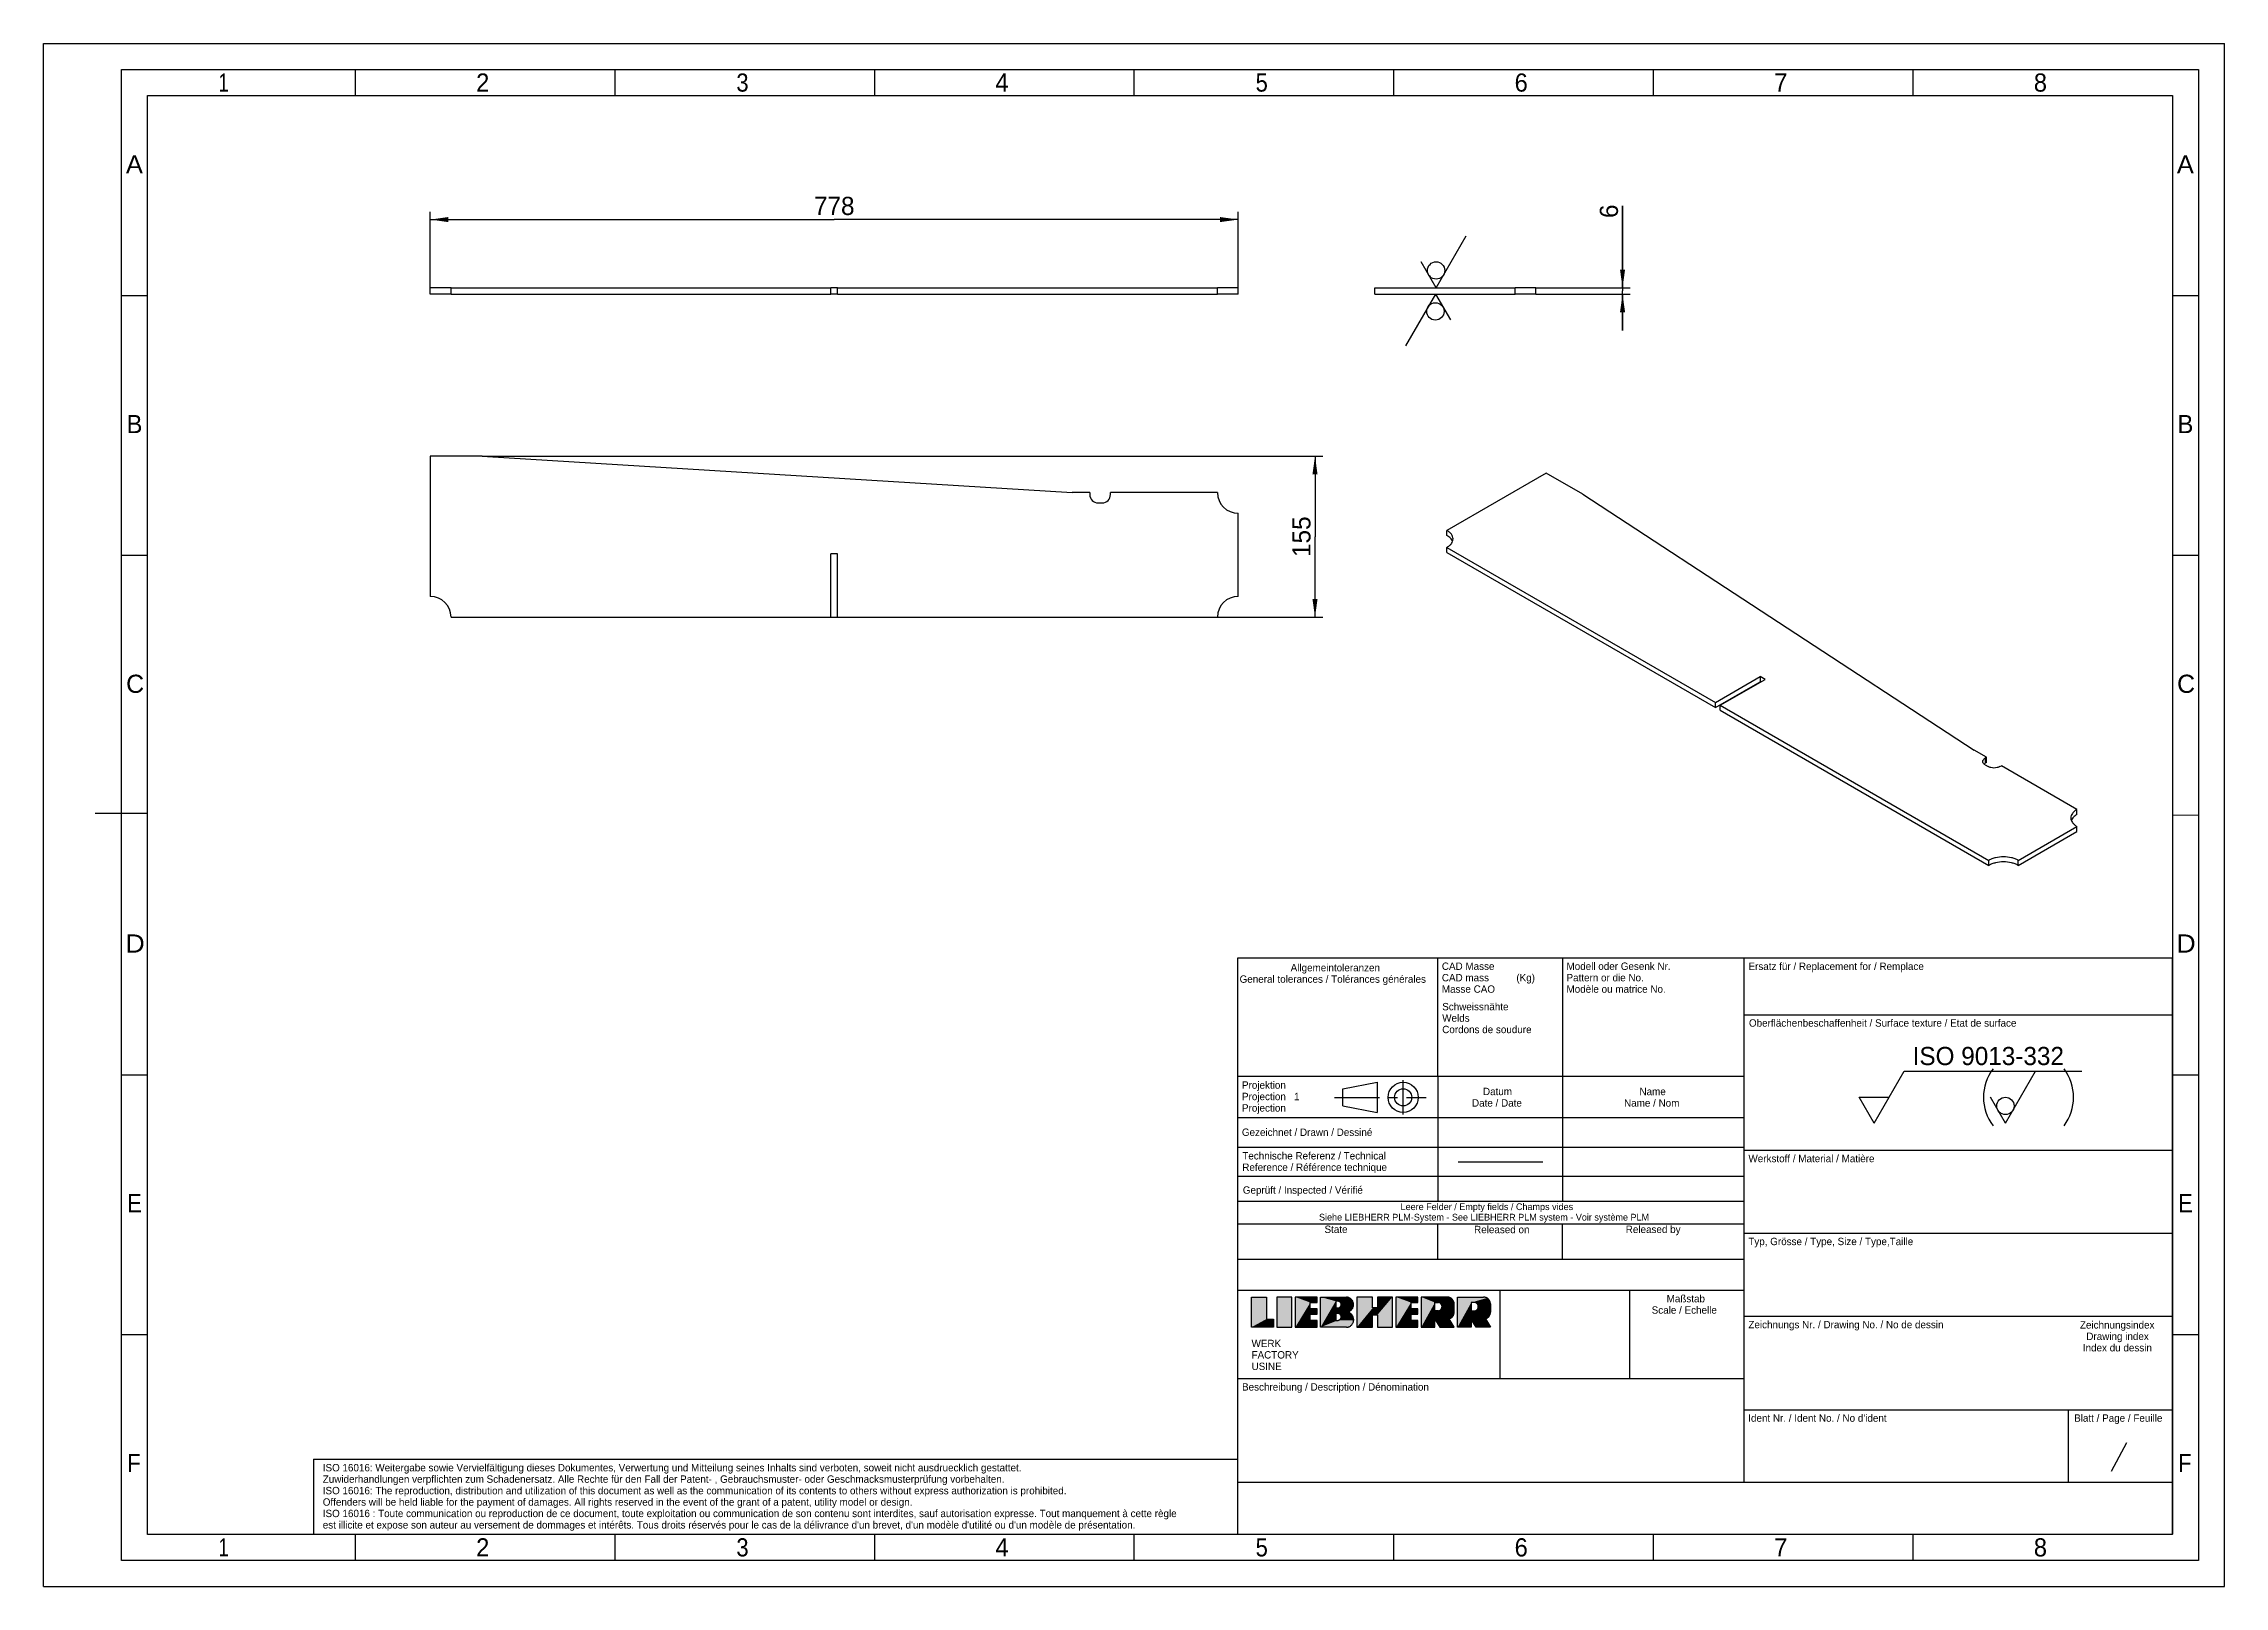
# Model space of a CAD drawing. Header units: millimetres. Extents: x 0 to 420, y 0 to 297.
import ezdxf

# ---------------------------------------------------------------- set-up
doc = ezdxf.new("R2010")
doc.units = ezdxf.units.MM
doc.header["$LTSCALE"] = 23.1
doc.linetypes.add('CENTER', pattern=[0.6, 0.375, -0.075, 0.075, -0.075])
doc.linetypes.add('PHANTOM', pattern=[0.8, 0.45, -0.05, 0.1, -0.05, 0.1, -0.05])
doc.layers.get('0').update_dxf_attribs({"linetype": 'CONTINUOUS'})
doc.layers.add('DEFAULT_1', color=7, linetype='CENTER')
doc.layers.add('DEFAULT_3', color=7, linetype='PHANTOM')
doc.styles.get("Standard").update_dxf_attribs({"font": 'isonormlt-regular.ttf'})
doc.styles.add('TEXTSTYLE_2', font='txt', dxfattribs={"width": 0.8})
doc.styles.add('TEXTSTYLE_3', font='trium.ttf')
doc.dimstyles.new('DIMSTYLE_1', dxfattribs={"dimtxt": 3.5, "dimasz": 3.5, "dimexe": 1.5, "dimexo": 0, "dimgap": 0.875, "dimtad": 1, "dimlfac": 5, "dimtxsty": 'STANDARD', "dimblk": '_FILLED', "dimblk1": '_FILLED', "dimblk2": '_FILLED', "dimcen": 0.09, "dimclrt": 5, "dimazin": 2, "dimtp": 0.8, "dimtm": 0.8, "dimtfac": 1, "dimtofl": 0, "dimtmove": 0, "dimatfit": 3, "dimldrblk": '_FILLED', "dimfxl": 1, "dimtolj": 1, "dimarcsym": 0})
doc.dimstyles.new('DIMSTYLE_2', dxfattribs={"dimtxt": 3.5, "dimasz": 3.5, "dimexe": 1.5, "dimexo": 0, "dimgap": 0.875, "dimtad": 1, "dimlfac": 5, "dimtxsty": 'STANDARD', "dimblk": '_FILLED', "dimblk1": '_FILLED', "dimblk2": '_FILLED', "dimcen": 0.09, "dimclrt": 5, "dimazin": 2, "dimtp": 0.1, "dimtm": 0.1, "dimtfac": 1, "dimtofl": 0, "dimtmove": 0, "dimatfit": 3, "dimldrblk": '_FILLED', "dimfxl": 1, "dimtolj": 1, "dimarcsym": 0})
doc.dimstyles.new('DIMSTYLE_3', dxfattribs={"dimtxt": 3.5, "dimasz": 3.5, "dimexe": 1.5, "dimexo": 0, "dimgap": 0.875, "dimtad": 1, "dimlfac": 5, "dimtxsty": 'STANDARD', "dimblk": '_FILLED', "dimblk1": '_FILLED', "dimblk2": '_FILLED', "dimcen": 0.09, "dimclrt": 5, "dimazin": 2, "dimtp": 0.5, "dimtm": 0.5, "dimtfac": 1, "dimtofl": 0, "dimtmove": 0, "dimatfit": 3, "dimldrblk": '_FILLED', "dimfxl": 1, "dimtolj": 1, "dimarcsym": 0})

# ---------------------------------------------------------------- blocks, each defined once
blk = doc.blocks.new('A3_ISO_5457_MARGIN_BL0', base_point=(212.47, 148.5))
at = {"color": 2, "linetype": 'CONTINUOUS'}
for p, q in [((15, 292), (415, 292)), ((15, 5), (15, 292)), ((60, 292), (60, 287)), ((110, 292), (110, 287)), ((160, 292), (160, 287)), ((260, 292), (260, 287)), ((310, 292), (310, 287)), ((360, 292), (360, 287)), ((415, 292), (415, 5)), ((15, 248.5), (20, 248.5)), ((410, 248.5), (415, 248.5)), ((15, 198.5), (20, 198.5)), ((410, 198.5), (415, 198.5)), ((15, 98.5), (20, 98.5)), ((410, 98.5), (415, 98.5)), ((15, 48.5), (20, 48.5)), ((410, 48.5), (415, 48.5)), ((60, 10), (60, 5)), ((110, 10), (110, 5)), ((160, 10), (160, 5)), ((260, 10), (260, 5)), ((310, 10), (310, 5)), ((360, 10), (360, 5)), ((415, 5), (15, 5))]:
    blk.add_line(p, q, dxfattribs=at)
at = {"color": 3, "linetype": 'CONTINUOUS'}
for p, q in [((210.01, 287), (210.05, 292)), ((20, 287), (410, 287)), ((20, 10), (20, 287)), ((410, 287.02), (410, 10.02)), ((20, 148.8), (9.93, 148.82)), ((410, 148.51), (415.01, 148.5)), ((410, 10), (20, 10)), ((210, 5), (210, 10))]:
    blk.add_line(p, q, dxfattribs=at)
at = {"color": 1, "linetype": 'CONTINUOUS', "style": 'TEXTSTYLE_2'}
for s, width, p in [('1', 0.761905, (33.67, 287.76)), ('2', 0.97619, (83.3, 287.76)), ('3', 0.904762, (133.42, 287.76)), ('4', 0.97619, (183.3, 287.76)), ('5', 0.904762, (233.42, 287.76)), ('6', 0.97619, (283.3, 287.76)), ('7', 0.97619, (333.3, 287.76)), ('8', 0.97619, (383.3, 287.76)), ('A', 1.047619, (15.85, 272.01)), ('A', 1.047619, (410.85, 272.01)), ('B', 0.97619, (15.98, 222.01)), ('B', 0.97619, (410.98, 222.01)), ('C', 1.02381, (15.89, 172.01)), ('C', 1.02381, (410.89, 172.01)), ('D', 1.095238, (15.77, 122.01)), ('D', 1.095238, (410.77, 122.01)), ('E', 0.904762, (16.1, 72.01)), ('E', 0.904762, (411.1, 72.01)), ('F', 0.904762, (16.1, 22.01)), ('F', 0.904762, (411.1, 22.01)), ('1', 0.761905, (33.67, 5.76)), ('2', 0.97619, (83.3, 5.76)), ('3', 0.904762, (133.42, 5.76)), ('4', 0.97619, (183.3, 5.76)), ('5', 0.904762, (233.42, 5.76)), ('6', 0.97619, (283.3, 5.76)), ('7', 0.97619, (333.3, 5.76)), ('8', 0.97619, (383.3, 5.76))]:
    blk.add_text(s, height=3.5, dxfattribs=dict(at, width=width)).set_placement(p)
blk = doc.blocks.new('CARTOUCHE_BL1', base_point=(231, 65.5))
at = {"color": 3, "linetype": 'CONTINUOUS'}
for p, q in [((230, 10), (230, 121)), ((230, 121), (410, 121)), ((410, 10), (410, 121)), ((52, 24.5), (52, 10)), ((52, 24.5), (230, 24.5)), ((410, 10), (230, 10))]:
    blk.add_line(p, q, dxfattribs=at)
at = {"color": 2, "linetype": 'CONTINUOUS'}
for p, q in [((268.5, 98.25), (268.5, 121)), ((292.5, 121), (292.5, 98.25)), ((327.5, 48), (327.5, 121)), ((327.5, 110), (410, 110)), ((230, 98.25), (327.5, 98.25)), ((250.23, 95.8), (256.86, 97.05)), ((256.86, 97.05), (256.86, 91.24)), ((268.5, 98.25), (268.5, 74.16)), ((292.5, 98.25), (292.5, 74.16)), ((250.23, 92.49), (250.23, 95.8)), ((250.23, 92.49), (256.86, 91.24)), ((230, 90.25), (327.5, 90.25)), ((230, 84.58), (292.5, 84.58)), ((292.5, 84.58), (327.5, 84.58)), ((327.5, 84), (410, 84)), ((272.41, 81.7), (288.77, 81.7)), ((292.5, 78.92), (230, 78.92)), ((327.5, 78.92), (292.5, 78.92)), ((230, 74.16), (327.5, 74.16)), ((230, 69.79), (327.5, 69.79)), ((268.5, 63), (268.5, 69.79)), ((292.5, 63), (292.5, 69.79)), ((327.5, 68), (410, 68)), ((230, 63), (327.5, 63)), ((230, 57), (327.5, 57)), ((280.5, 40), (280.5, 57)), ((305.5, 40), (305.5, 57)), ((327.5, 52), (410, 52)), ((267.96, 49.89), (265.32, 49.89)), ((327.5, 20), (327.5, 48)), ((230, 40), (327.5, 40)), ((327.5, 34), (410, 34)), ((390, 20), (390, 34)), ((398.24, 22.2), (401.24, 27.7)), ((410, 20), (230, 20))]:
    blk.add_line(p, q, dxfattribs=at)
for radius in [2.9, 1.66]:
    blk.add_circle((261.84, 94.14), radius, dxfattribs=at)
for centre, start, end in [((268.62, 53.98), 0, 90), ((268.62, 53.72), 270, 360)]:
    blk.add_arc(centre, 0.66, start, end, dxfattribs=at)
at = {"layer": 'DEFAULT_1', "color": 2, "linetype": 'CENTER'}
for p, q in [((261.84, 90.83), (261.84, 97.46)), ((248.64, 94.14), (266.28, 94.14))]:
    blk.add_line(p, q, dxfattribs=at)
at = {"layer": 'DEFAULT_3', "color": 2, "linetype": 'PHANTOM'}
for p, q in [((232.62, 49.89), (232.62, 55.7)), ((232.62, 55.7), (235.52, 55.7)), ((232.62, 49.89), (232.62, 55.7)), ((232.62, 55.7), (235.52, 55.7)), ((235.52, 55.7), (235.52, 51.47)), ((235.52, 55.7), (235.52, 51.47)), ((237.5, 55.7), (237.5, 49.89)), ((240.4, 55.7), (237.5, 55.7)), ((237.5, 55.7), (237.5, 49.89)), ((240.4, 55.7), (237.5, 55.7)), ((240.4, 49.89), (240.4, 55.7)), ((240.4, 49.89), (240.4, 55.7)), ((241.06, 55.7), (241.06, 49.89)), ((245.28, 55.7), (241.06, 55.7)), ((241.06, 55.7), (241.06, 49.89)), ((245.28, 55.7), (241.06, 55.7)), ((243.96, 53.45), (243.96, 54.64)), ((243.96, 54.64), (245.28, 54.64)), ((243.96, 53.45), (243.96, 54.64)), ((243.96, 54.64), (245.28, 54.64)), ((245.28, 54.64), (245.28, 55.7)), ((245.28, 54.64), (245.28, 55.7)), ((245.94, 49.89), (245.94, 55.7)), ((245.94, 55.7), (250.95, 55.7)), ((245.94, 49.89), (245.94, 55.7)), ((245.94, 55.7), (250.95, 55.7)), ((249.24, 54.9), (248.84, 54.9)), ((248.84, 54.9), (248.84, 53.59)), ((249.24, 54.9), (248.84, 54.9)), ((248.84, 54.9), (248.84, 53.59)), ((252.93, 55.7), (252.93, 49.89)), ((255.96, 55.7), (252.93, 55.7)), ((252.93, 55.7), (252.93, 49.89)), ((255.96, 55.7), (252.93, 55.7)), ((255.96, 53.59), (255.96, 55.7)), ((255.96, 53.59), (255.96, 55.7)), ((259.79, 55.7), (256.89, 55.7)), ((256.89, 55.7), (256.89, 53.59)), ((259.79, 55.7), (256.89, 55.7)), ((256.89, 55.7), (256.89, 53.59)), ((259.79, 49.89), (259.79, 55.7)), ((259.79, 49.89), (259.79, 55.7)), ((260.45, 55.7), (260.45, 49.89)), ((264.67, 55.7), (260.45, 55.7)), ((260.45, 55.7), (260.45, 49.89)), ((264.67, 55.7), (260.45, 55.7)), ((263.35, 53.45), (263.35, 54.64)), ((263.35, 54.64), (264.67, 54.64)), ((263.35, 53.45), (263.35, 54.64)), ((263.35, 54.64), (264.67, 54.64)), ((264.67, 54.64), (264.67, 55.7)), ((264.67, 54.64), (264.67, 55.7)), ((270.34, 55.7), (265.32, 55.7)), ((265.32, 55.7), (265.32, 49.89)), ((270.34, 55.7), (265.32, 55.7)), ((265.32, 55.7), (265.32, 49.89)), ((267.96, 53.06), (267.96, 54.64)), ((267.96, 54.64), (268.62, 54.64)), ((267.96, 53.06), (267.96, 54.64)), ((267.96, 54.64), (268.62, 54.64)), ((272.31, 49.89), (272.31, 55.7)), ((272.31, 55.7), (277.33, 55.7)), ((272.31, 49.89), (272.31, 55.7)), ((272.31, 55.7), (277.33, 55.7)), ((275.61, 54.64), (274.95, 54.64)), ((274.95, 54.64), (274.95, 53.06)), ((275.61, 54.64), (274.95, 54.64)), ((274.95, 54.64), (274.95, 53.06)), ((235.52, 51.47), (236.84, 51.47)), ((235.52, 51.47), (236.84, 51.47)), ((236.84, 51.47), (236.84, 49.89)), ((236.84, 51.47), (236.84, 49.89)), ((245.28, 53.45), (243.96, 53.45)), ((245.28, 53.45), (243.96, 53.45)), ((243.96, 51.21), (243.96, 52.4)), ((243.96, 52.4), (245.28, 52.4)), ((243.96, 51.21), (243.96, 52.4)), ((243.96, 52.4), (245.28, 52.4)), ((245.28, 51.21), (243.96, 51.21)), ((245.28, 51.21), (243.96, 51.21)), ((245.28, 52.4), (245.28, 53.45)), ((245.28, 52.4), (245.28, 53.45)), ((245.28, 49.89), (245.28, 51.21)), ((245.28, 49.89), (245.28, 51.21)), ((248.84, 53.59), (249.24, 53.59)), ((248.84, 53.59), (249.24, 53.59)), ((249.24, 52.53), (248.84, 52.53)), ((248.84, 52.53), (248.84, 51.21)), ((249.24, 52.53), (248.84, 52.53)), ((248.84, 52.53), (248.84, 51.21)), ((248.84, 51.21), (249.24, 51.21)), ((248.84, 51.21), (249.24, 51.21)), ((252.27, 51.47), (252.27, 51.21)), ((252.27, 51.47), (252.27, 51.21)), ((256.89, 53.59), (255.96, 53.59)), ((256.89, 53.59), (255.96, 53.59)), ((255.96, 49.89), (255.96, 52.27)), ((255.96, 52.27), (256.89, 52.27)), ((255.96, 49.89), (255.96, 52.27)), ((255.96, 52.27), (256.89, 52.27)), ((256.89, 52.27), (256.89, 49.89)), ((256.89, 52.27), (256.89, 49.89)), ((264.67, 53.45), (263.35, 53.45)), ((264.67, 53.45), (263.35, 53.45)), ((263.35, 51.21), (263.35, 52.4)), ((263.35, 52.4), (264.67, 52.4)), ((263.35, 51.21), (263.35, 52.4)), ((263.35, 52.4), (264.67, 52.4)), ((264.67, 51.21), (263.35, 51.21)), ((264.67, 51.21), (263.35, 51.21)), ((264.67, 52.4), (264.67, 53.45)), ((264.67, 52.4), (264.67, 53.45)), ((264.67, 49.89), (264.67, 51.21)), ((264.67, 49.89), (264.67, 51.21)), ((268.62, 53.06), (267.96, 53.06)), ((268.62, 53.06), (267.96, 53.06)), ((267.96, 49.89), (267.96, 51.47)), ((267.96, 51.47), (268.88, 49.89)), ((267.96, 49.89), (267.96, 51.47)), ((267.96, 51.47), (268.88, 49.89)), ((269.28, 53.98), (269.28, 53.72)), ((269.28, 53.98), (269.28, 53.72)), ((271.66, 49.89), (270.71, 51.53)), ((271.66, 49.89), (270.71, 51.53)), ((271.66, 52.79), (271.66, 54.38)), ((271.66, 52.79), (271.66, 54.38)), ((274.95, 53.06), (275.61, 53.06)), ((274.95, 53.06), (275.61, 53.06)), ((275.87, 49.89), (274.95, 51.47)), ((274.95, 51.47), (274.95, 49.89)), ((275.87, 49.89), (274.95, 51.47)), ((274.95, 51.47), (274.95, 49.89)), ((276.27, 53.72), (276.27, 53.98)), ((276.27, 53.72), (276.27, 53.98)), ((277.7, 51.53), (278.65, 49.89)), ((277.7, 51.53), (278.65, 49.89)), ((278.65, 54.38), (278.65, 52.79)), ((278.65, 54.38), (278.65, 52.79)), ((236.84, 49.89), (232.62, 49.89)), ((236.84, 49.89), (232.62, 49.89)), ((237.5, 49.89), (240.4, 49.89)), ((237.5, 49.89), (240.4, 49.89)), ((241.06, 49.89), (245.28, 49.89)), ((241.06, 49.89), (245.28, 49.89)), ((250.95, 49.89), (245.94, 49.89)), ((250.95, 49.89), (245.94, 49.89)), ((252.93, 49.89), (255.96, 49.89)), ((252.93, 49.89), (255.96, 49.89)), ((256.89, 49.89), (259.79, 49.89)), ((256.89, 49.89), (259.79, 49.89)), ((260.45, 49.89), (264.67, 49.89)), ((260.45, 49.89), (264.67, 49.89)), ((265.32, 49.89), (267.96, 49.89)), ((265.32, 49.89), (267.96, 49.89)), ((268.88, 49.89), (271.66, 49.89)), ((268.88, 49.89), (271.66, 49.89)), ((274.95, 49.89), (272.31, 49.89)), ((274.95, 49.89), (272.31, 49.89)), ((278.65, 49.89), (275.87, 49.89)), ((278.65, 49.89), (275.87, 49.89))]:
    blk.add_line(p, q, dxfattribs=at)
for centre, radius, start, end in [((249.24, 54.24), 0.66, 270, 90), ((249.24, 54.24), 0.66, 270, 90), ((250.81, 54.24), 1.46, 275.4526, 84.5474), ((250.81, 54.24), 1.46, 275.4526, 84.5474), ((268.62, 53.98), 0.66, 0, 90), ((268.62, 53.98), 0.66, 0, 90), ((270.34, 54.38), 1.32, 0, 90), ((270.34, 54.38), 1.32, 0, 90), ((275.61, 53.98), 0.66, 0, 90), ((275.61, 53.98), 0.66, 0, 90), ((277.33, 54.38), 1.32, 0, 90), ((277.33, 54.38), 1.32, 0, 90), ((249.24, 51.87), 0.66, 270, 90), ((249.24, 51.87), 0.66, 270, 90), ((250.91, 51.44), 1.36, 1.6039, 88.3961), ((250.91, 51.44), 1.36, 1.6039, 88.3961), ((250.95, 51.21), 1.32, 270, 360), ((250.95, 51.21), 1.32, 270, 360), ((268.62, 53.72), 0.66, 270, 360), ((268.62, 53.72), 0.66, 270, 360), ((270.34, 52.79), 1.32, 286.4688, 360), ((270.34, 52.79), 1.32, 286.4688, 360), ((275.61, 53.72), 0.66, 270, 360), ((275.61, 53.72), 0.66, 270, 360), ((277.33, 52.79), 1.32, 286.4688, 360), ((277.33, 52.79), 1.32, 286.4688, 360)]:
    blk.add_arc(centre, radius, start, end, dxfattribs=at)
for points in [[(235.52, 51.47), (232.62, 49.89), (235.52, 55.7)], [(232.62, 49.89), (232.62, 55.7), (235.52, 55.7)], [(235.52, 51.47), (232.62, 49.89), (235.52, 55.7)], [(232.62, 49.89), (232.62, 55.7), (235.52, 55.7)], [(237.5, 49.89), (237.5, 55.7), (240.4, 55.7)], [(240.4, 55.7), (240.4, 49.89), (237.5, 49.89)], [(237.5, 49.89), (237.5, 55.7), (240.4, 55.7)], [(240.4, 55.7), (240.4, 49.89), (237.5, 49.89)], [(245.28, 55.7), (243.96, 54.64), (241.06, 55.7)], [(241.06, 49.89), (241.06, 55.7), (243.96, 54.64)], [(245.28, 55.7), (243.96, 54.64), (241.06, 55.7)], [(241.06, 49.89), (241.06, 55.7), (243.96, 54.64)], [(243.96, 53.45), (241.06, 49.89), (243.96, 54.64)], [(243.96, 53.45), (241.06, 49.89), (243.96, 54.64)], [(245.28, 55.7), (245.28, 54.64), (243.96, 54.64)], [(245.28, 55.7), (245.28, 54.64), (243.96, 54.64)], [(250.95, 55.7), (248.84, 54.9), (245.94, 55.7)], [(245.94, 49.89), (245.94, 55.7), (248.84, 54.9)], [(250.95, 55.7), (248.84, 54.9), (245.94, 55.7)], [(245.94, 49.89), (245.94, 55.7), (248.84, 54.9)], [(248.84, 53.59), (245.94, 49.89), (248.84, 54.9)], [(248.84, 53.59), (245.94, 49.89), (248.84, 54.9)], [(251.62, 55.46), (248.84, 54.9), (250.95, 55.7)], [(251.62, 55.46), (248.84, 54.9), (250.95, 55.7)], [(252.1, 54.93), (248.84, 54.9), (251.62, 55.46)], [(252.1, 54.93), (248.84, 54.9), (251.62, 55.46)], [(248.84, 54.9), (252.1, 54.93), (249.24, 54.9)], [(248.84, 54.9), (252.1, 54.93), (249.24, 54.9)], [(249.24, 54.9), (252.1, 54.93), (249.62, 54.78)], [(249.24, 54.9), (252.1, 54.93), (249.62, 54.78)], [(249.62, 54.78), (252.1, 54.93), (249.86, 54.45)], [(249.62, 54.78), (252.1, 54.93), (249.86, 54.45)], [(252.1, 54.93), (252.27, 54.24), (249.86, 54.45)], [(252.1, 54.93), (252.27, 54.24), (249.86, 54.45)], [(255.96, 53.59), (252.93, 49.89), (255.96, 55.7)], [(252.93, 49.89), (252.93, 55.7), (255.96, 55.7)], [(255.96, 53.59), (252.93, 49.89), (255.96, 55.7)], [(252.93, 49.89), (252.93, 55.7), (255.96, 55.7)], [(256.89, 53.59), (259.79, 55.7), (255.96, 52.27)], [(255.96, 52.27), (259.79, 55.7), (256.89, 52.27)], [(256.89, 53.59), (259.79, 55.7), (255.96, 52.27)], [(255.96, 52.27), (259.79, 55.7), (256.89, 52.27)], [(256.89, 53.59), (256.89, 55.7), (259.79, 55.7)], [(256.89, 52.27), (259.79, 55.7), (256.89, 49.89)], [(259.79, 55.7), (259.79, 49.89), (256.89, 49.89)], [(256.89, 53.59), (256.89, 55.7), (259.79, 55.7)], [(256.89, 52.27), (259.79, 55.7), (256.89, 49.89)], [(259.79, 55.7), (259.79, 49.89), (256.89, 49.89)], [(264.67, 55.7), (263.35, 54.64), (260.45, 55.7)], [(260.45, 49.89), (260.45, 55.7), (263.35, 54.64)], [(264.67, 55.7), (263.35, 54.64), (260.45, 55.7)], [(260.45, 49.89), (260.45, 55.7), (263.35, 54.64)], [(263.35, 53.45), (260.45, 49.89), (263.35, 54.64)], [(263.35, 53.45), (260.45, 49.89), (263.35, 54.64)], [(264.67, 55.7), (264.67, 54.64), (263.35, 54.64)], [(264.67, 55.7), (264.67, 54.64), (263.35, 54.64)], [(270.34, 55.7), (267.96, 54.64), (265.32, 55.7)], [(265.32, 49.89), (265.32, 55.7), (267.96, 54.64)], [(270.34, 55.7), (267.96, 54.64), (265.32, 55.7)], [(265.32, 49.89), (265.32, 55.7), (267.96, 54.64)], [(267.96, 53.06), (265.32, 49.89), (267.96, 54.64)], [(267.96, 53.06), (265.32, 49.89), (267.96, 54.64)], [(271, 55.52), (267.96, 54.64), (270.34, 55.7)], [(271, 55.52), (267.96, 54.64), (270.34, 55.7)], [(271.48, 55.04), (267.96, 54.64), (271, 55.52)], [(271.48, 55.04), (267.96, 54.64), (271, 55.52)], [(267.96, 54.64), (271.48, 55.04), (268.62, 54.64)], [(267.96, 54.64), (271.48, 55.04), (268.62, 54.64)], [(268.62, 54.64), (271.48, 55.04), (268.95, 54.55)], [(268.62, 54.64), (271.48, 55.04), (268.95, 54.55)], [(271.48, 55.04), (271.66, 54.38), (268.95, 54.55)], [(271.48, 55.04), (271.66, 54.38), (268.95, 54.55)], [(277.33, 55.7), (277.99, 55.52), (272.31, 55.7)], [(277.99, 55.52), (274.95, 54.64), (272.31, 55.7)], [(272.31, 49.89), (272.31, 55.7), (274.95, 54.64)], [(277.33, 55.7), (277.99, 55.52), (272.31, 55.7)], [(277.99, 55.52), (274.95, 54.64), (272.31, 55.7)], [(272.31, 49.89), (272.31, 55.7), (274.95, 54.64)], [(274.95, 53.06), (272.31, 49.89), (274.95, 54.64)], [(274.95, 53.06), (272.31, 49.89), (274.95, 54.64)], [(278.47, 55.04), (274.95, 54.64), (277.99, 55.52)], [(278.47, 55.04), (274.95, 54.64), (277.99, 55.52)], [(274.95, 54.64), (278.47, 55.04), (275.61, 54.64)], [(274.95, 54.64), (278.47, 55.04), (275.61, 54.64)], [(275.61, 54.64), (278.47, 55.04), (275.94, 54.55)], [(275.61, 54.64), (278.47, 55.04), (275.94, 54.55)], [(278.47, 55.04), (278.65, 54.38), (275.94, 54.55)], [(278.47, 55.04), (278.65, 54.38), (275.94, 54.55)], [(236.84, 51.47), (232.62, 49.89), (235.52, 51.47)], [(236.84, 51.47), (236.84, 49.89), (232.62, 49.89)], [(236.84, 51.47), (232.62, 49.89), (235.52, 51.47)], [(236.84, 51.47), (236.84, 49.89), (232.62, 49.89)], [(243.96, 52.4), (241.06, 49.89), (243.96, 53.45)], [(243.96, 52.4), (241.06, 49.89), (243.96, 53.45)], [(243.96, 51.21), (241.06, 49.89), (243.96, 52.4)], [(243.96, 51.21), (241.06, 49.89), (243.96, 52.4)], [(245.28, 51.21), (241.06, 49.89), (243.96, 51.21)], [(245.28, 51.21), (245.28, 49.89), (241.06, 49.89)], [(245.28, 51.21), (241.06, 49.89), (243.96, 51.21)], [(245.28, 51.21), (245.28, 49.89), (241.06, 49.89)], [(245.28, 53.45), (245.28, 52.4), (243.96, 52.4)], [(245.28, 53.45), (243.96, 52.4), (243.96, 53.45)], [(245.28, 53.45), (245.28, 52.4), (243.96, 52.4)], [(245.28, 53.45), (243.96, 52.4), (243.96, 53.45)], [(248.84, 52.53), (245.94, 49.89), (249.24, 53.59)], [(249.24, 53.59), (245.94, 49.89), (248.84, 53.59)], [(248.84, 52.53), (245.94, 49.89), (249.24, 53.59)], [(249.24, 53.59), (245.94, 49.89), (248.84, 53.59)], [(248.84, 51.21), (245.94, 49.89), (248.84, 52.53)], [(248.84, 51.21), (245.94, 49.89), (248.84, 52.53)], [(252.09, 50.55), (245.94, 49.89), (252.27, 51.21)], [(252.27, 51.21), (245.94, 49.89), (249.24, 51.21)], [(249.24, 51.21), (245.94, 49.89), (248.84, 51.21)], [(252.09, 50.55), (245.94, 49.89), (252.27, 51.21)], [(252.27, 51.21), (245.94, 49.89), (249.24, 51.21)], [(249.24, 51.21), (245.94, 49.89), (248.84, 51.21)], [(251.61, 50.06), (245.94, 49.89), (252.09, 50.55)], [(251.61, 50.06), (245.94, 49.89), (252.09, 50.55)], [(252.1, 53.56), (248.84, 52.53), (249.24, 53.59)], [(252.1, 53.56), (248.84, 52.53), (249.24, 53.59)], [(251.62, 53.03), (248.84, 52.53), (252.1, 53.56)], [(251.62, 53.03), (248.84, 52.53), (252.1, 53.56)], [(250.95, 52.79), (248.84, 52.53), (251.62, 53.03)], [(250.95, 52.79), (248.84, 52.53), (251.62, 53.03)], [(251.6, 52.61), (248.84, 52.53), (250.95, 52.79)], [(251.6, 52.61), (248.84, 52.53), (250.95, 52.79)], [(248.84, 52.53), (251.6, 52.61), (249.24, 52.53)], [(248.84, 52.53), (251.6, 52.61), (249.24, 52.53)], [(249.62, 53.71), (252.27, 54.24), (249.24, 53.59)], [(252.27, 54.24), (252.1, 53.56), (249.24, 53.59)], [(249.62, 53.71), (252.27, 54.24), (249.24, 53.59)], [(252.27, 54.24), (252.1, 53.56), (249.24, 53.59)], [(249.24, 52.53), (251.6, 52.61), (249.62, 52.4)], [(249.24, 52.53), (251.6, 52.61), (249.62, 52.4)], [(249.62, 51.34), (252.27, 51.47), (249.24, 51.21)], [(252.27, 51.47), (252.27, 51.21), (249.24, 51.21)], [(249.62, 51.34), (252.27, 51.47), (249.24, 51.21)], [(252.27, 51.47), (252.27, 51.21), (249.24, 51.21)], [(249.86, 54.04), (252.27, 54.24), (249.62, 53.71)], [(249.86, 54.04), (252.27, 54.24), (249.62, 53.71)], [(251.6, 52.61), (252.08, 52.13), (249.62, 52.4)], [(251.6, 52.61), (252.08, 52.13), (249.62, 52.4)], [(249.86, 52.07), (249.62, 52.4), (252.08, 52.13)], [(249.86, 52.07), (249.62, 52.4), (252.08, 52.13)], [(249.62, 51.34), (249.86, 51.67), (252.27, 51.47)], [(249.62, 51.34), (249.86, 51.67), (252.27, 51.47)], [(249.86, 54.04), (249.86, 54.45), (252.27, 54.24)], [(249.86, 54.04), (249.86, 54.45), (252.27, 54.24)], [(249.86, 52.07), (252.08, 52.13), (249.86, 51.67)], [(252.08, 52.13), (252.27, 51.47), (249.86, 51.67)], [(249.86, 52.07), (252.08, 52.13), (249.86, 51.67)], [(252.08, 52.13), (252.27, 51.47), (249.86, 51.67)], [(255.96, 52.27), (252.93, 49.89), (256.89, 53.59)], [(256.89, 53.59), (252.93, 49.89), (255.96, 53.59)], [(255.96, 52.27), (252.93, 49.89), (256.89, 53.59)], [(256.89, 53.59), (252.93, 49.89), (255.96, 53.59)], [(255.96, 52.27), (255.96, 49.89), (252.93, 49.89)], [(255.96, 52.27), (255.96, 49.89), (252.93, 49.89)], [(263.35, 52.4), (260.45, 49.89), (263.35, 53.45)], [(263.35, 52.4), (260.45, 49.89), (263.35, 53.45)], [(263.35, 51.21), (260.45, 49.89), (263.35, 52.4)], [(263.35, 51.21), (260.45, 49.89), (263.35, 52.4)], [(264.67, 51.21), (260.45, 49.89), (263.35, 51.21)], [(264.67, 51.21), (264.67, 49.89), (260.45, 49.89)], [(264.67, 51.21), (260.45, 49.89), (263.35, 51.21)], [(264.67, 51.21), (264.67, 49.89), (260.45, 49.89)], [(264.67, 53.45), (264.67, 52.4), (263.35, 52.4)], [(264.67, 53.45), (263.35, 52.4), (263.35, 53.45)], [(264.67, 53.45), (264.67, 52.4), (263.35, 52.4)], [(264.67, 53.45), (263.35, 52.4), (263.35, 53.45)], [(267.96, 51.47), (265.32, 49.89), (268.62, 53.06)], [(268.62, 53.06), (265.32, 49.89), (267.96, 53.06)], [(267.96, 51.47), (265.32, 49.89), (268.62, 53.06)], [(268.62, 53.06), (265.32, 49.89), (267.96, 53.06)], [(267.96, 51.47), (267.96, 49.89), (265.32, 49.89)], [(267.96, 51.47), (267.96, 49.89), (265.32, 49.89)], [(271.66, 52.79), (267.96, 51.47), (268.62, 53.06)], [(271.66, 52.79), (267.96, 51.47), (268.62, 53.06)], [(271.54, 52.25), (267.96, 51.47), (271.66, 52.79)], [(271.54, 52.25), (267.96, 51.47), (271.66, 52.79)], [(271.2, 51.8), (267.96, 51.47), (271.54, 52.25)], [(271.2, 51.8), (267.96, 51.47), (271.54, 52.25)], [(270.71, 51.53), (267.96, 51.47), (271.2, 51.8)], [(270.71, 51.53), (267.96, 51.47), (271.2, 51.8)], [(267.96, 51.47), (270.71, 51.53), (268.88, 49.89)], [(267.96, 51.47), (270.71, 51.53), (268.88, 49.89)], [(268.62, 53.06), (268.95, 53.15), (271.66, 52.79)], [(268.62, 53.06), (268.95, 53.15), (271.66, 52.79)], [(270.71, 51.53), (271.66, 49.89), (268.88, 49.89)], [(270.71, 51.53), (271.66, 49.89), (268.88, 49.89)], [(269.19, 54.31), (268.95, 54.55), (271.66, 54.38)], [(269.19, 54.31), (268.95, 54.55), (271.66, 54.38)], [(269.19, 53.39), (271.66, 54.38), (268.95, 53.15)], [(271.66, 54.38), (271.66, 52.79), (268.95, 53.15)], [(269.19, 53.39), (271.66, 54.38), (268.95, 53.15)], [(271.66, 54.38), (271.66, 52.79), (268.95, 53.15)], [(269.19, 54.31), (271.66, 54.38), (269.28, 53.98)], [(269.28, 53.72), (271.66, 54.38), (269.19, 53.39)], [(269.19, 54.31), (271.66, 54.38), (269.28, 53.98)], [(269.28, 53.72), (271.66, 54.38), (269.19, 53.39)], [(269.28, 53.98), (271.66, 54.38), (269.28, 53.72)], [(269.28, 53.98), (271.66, 54.38), (269.28, 53.72)], [(274.95, 51.47), (272.31, 49.89), (275.61, 53.06)], [(275.61, 53.06), (272.31, 49.89), (274.95, 53.06)], [(274.95, 51.47), (272.31, 49.89), (275.61, 53.06)], [(275.61, 53.06), (272.31, 49.89), (274.95, 53.06)], [(274.95, 51.47), (274.95, 49.89), (272.31, 49.89)], [(274.95, 51.47), (274.95, 49.89), (272.31, 49.89)], [(278.65, 52.79), (274.95, 51.47), (275.61, 53.06)], [(278.65, 52.79), (274.95, 51.47), (275.61, 53.06)], [(278.53, 52.25), (274.95, 51.47), (278.65, 52.79)], [(278.53, 52.25), (274.95, 51.47), (278.65, 52.79)], [(278.19, 51.8), (274.95, 51.47), (278.53, 52.25)], [(278.19, 51.8), (274.95, 51.47), (278.53, 52.25)], [(277.7, 51.53), (274.95, 51.47), (278.19, 51.8)], [(277.7, 51.53), (274.95, 51.47), (278.19, 51.8)], [(274.95, 51.47), (277.7, 51.53), (275.87, 49.89)], [(274.95, 51.47), (277.7, 51.53), (275.87, 49.89)], [(275.61, 53.06), (275.94, 53.15), (278.65, 52.79)], [(275.61, 53.06), (275.94, 53.15), (278.65, 52.79)], [(277.7, 51.53), (278.65, 49.89), (275.87, 49.89)], [(277.7, 51.53), (278.65, 49.89), (275.87, 49.89)], [(276.18, 54.31), (275.94, 54.55), (278.65, 54.38)], [(276.18, 54.31), (275.94, 54.55), (278.65, 54.38)], [(276.18, 53.39), (278.65, 54.38), (275.94, 53.15)], [(278.65, 54.38), (278.65, 52.79), (275.94, 53.15)], [(276.18, 53.39), (278.65, 54.38), (275.94, 53.15)], [(278.65, 54.38), (278.65, 52.79), (275.94, 53.15)], [(276.18, 54.31), (278.65, 54.38), (276.27, 53.98)], [(276.27, 53.72), (278.65, 54.38), (276.18, 53.39)], [(276.18, 54.31), (278.65, 54.38), (276.27, 53.98)], [(276.27, 53.72), (278.65, 54.38), (276.18, 53.39)], [(276.27, 53.98), (278.65, 54.38), (276.27, 53.72)], [(276.27, 53.98), (278.65, 54.38), (276.27, 53.72)], [(251.61, 50.06), (250.95, 49.89), (245.94, 49.89)], [(251.61, 50.06), (250.95, 49.89), (245.94, 49.89)]]:
    blk.add_solid(points, dxfattribs=at)
at = {"color": 5, "linetype": 'CONTINUOUS', "style": 'TEXTSTYLE_3'}
for s, height, p in [('General tolerances / Tolérances générales', 1.42, (230.34, 116.2)), ('Allgemeintoleranzen', 1.42, (240.17, 118.4)), ('CAD Masse', 1.42, (269.29, 118.68)), ('CAD mass          (Kg)', 1.42, (269.29, 116.48)), ('Modell oder Gesenk Nr.', 1.42, (293.3, 118.68)), ('Pattern or die No.', 1.42, (293.3, 116.48)), ('Ersatz für / Replacement for / Remplace', 1.42, (328.35, 118.66)), ('Masse CAO', 1.42, (269.29, 114.28)), ('Modèle ou matrice No.', 1.42, (293.3, 114.28)), ('Welds', 1.42, (269.36, 108.7)), ('Schweissnähte', 1.42, (269.36, 110.9)), ('Oberflächenbeschaffenheit / Surface texture / Etat de surface', 1.42, (328.44, 107.75)), ('Cordons de soudure', 1.42, (269.36, 106.5)), ('Projektion ', 1.42, (230.8, 95.8)), ('Projection   1', 1.42, (230.8, 93.6)), ('Projection', 1.42, (230.8, 91.4)), ('Date / Date', 1.42, (275.1, 92.36)), ('Datum', 1.42, (277.21, 94.57)), ('Name / Nom', 1.42, (304.38, 92.36)), ('Name', 1.42, (307.36, 94.56)), ('Gezeichnet / Drawn / Dessiné', 1.42, (230.78, 86.72)), ('Technische Referenz / Technical ', 1.42, (230.86, 82.18)), ('Reference / Référence technique', 1.42, (230.86, 79.98)), ('Werkstoff / Material / Matière', 1.42, (328.34, 81.66)), ('Geprüft / Inspected / Vérifié', 1.42, (230.96, 75.59)), ('Siehe LIEBHERR PLM-System - See LIEBHERR PLM system - Voir système PLM', 1.3, (245.63, 70.42)), ('Leere Felder / Empty fields / Champs vides', 1.3, (261.34, 72.44)), ('State', 1.42, (246.69, 68.04)), ('Released on', 1.42, (275.5, 67.99)), ('Released by', 1.42, (304.71, 68.02)), ('Typ, Grösse / Type, Size / Type,Taille', 1.42, (328.31, 65.69)), ('Maßstab', 1.42, (312.58, 54.69)), ('Scale / Echelle', 1.42, (309.7, 52.49)), ('Zeichnungs Nr. / Drawing No. / No de dessin', 1.42, (328.33, 49.69)), ('Zeichnungsindex', 1.42, (392.18, 49.63)), ('WERK', 1.42, (232.64, 46.06)), ('Index du dessin', 1.42, (392.74, 45.23)), ('Drawing index', 1.42, (393.41, 47.43)), ('USINE', 1.42, (232.64, 41.65)), ('FACTORY', 1.42, (232.64, 43.86)), ('Beschreibung / Description / Dénomination', 1.42, (230.81, 37.69)), ("Ident Nr. / Ident No. / No d'ident", 1.42, (328.3, 31.69)), ('Blatt / Page / Feuille', 1.42, (391.07, 31.69)), ('Zuwiderhandlungen verpflichten zum Schadenersatz. Alle Rechte für den Fall der Patent- , Gebrauchsmuster- oder Geschmacksmusterprüfung vorbehalten.', 1.42, (53.76, 19.94)), ('ISO 16016: Weitergabe sowie Vervielfältigung dieses Dokumentes, Verwertung und Mitteilung seines Inhalts sind verboten, soweit nicht ausdruecklich gestattet.', 1.42, (53.76, 22.14)), ('Offenders will be held liable for the payment of damages. All rights reserved in the event of the grant of a patent, utility model or design.', 1.42, (53.76, 15.53)), ('ISO 16016: The reproduction, distribution and utilization of this document as well as the communication of its contents to others without express authorization is prohibited.', 1.42, (53.76, 17.73)), ("est illicite et expose son auteur au versement de dommages et intérêts. Tous droits réservés pour le cas de la délivrance d'un brevet, d'un modèle d'utilité ou d'un modèle de présentation.", 1.42, (53.76, 11.13)), ('ISO 16016 : Toute communication ou reproduction de ce document, toute exploitation ou communication de son contenu sont interdites, sauf autorisation expresse. Tout manquement à cette règle ', 1.42, (53.76, 13.33))]:
    blk.add_text(s, height=height, dxfattribs=at).set_placement(p)
blk = doc.blocks.new('_FILLED')
at = {"color": 0, "linetype": 'BYBLOCK'}
blk.add_solid([(0, 0), (-1, 0.14), (-1, -0.14)], dxfattribs=at)
blk = doc.blocks.new('*D0')
at = {"color": 2, "linetype": 'CONTINUOUS'}
for p, q in [((74.47, 250), (74.47, 264.63)), ((230.07, 250), (230.07, 264.63)), ((74.47, 263.13), (152.27, 263.13)), ((230.07, 263.13), (152.27, 263.13))]:
    blk.add_line(p, q, dxfattribs=at)
at = {"color": 2, "linetype": 'CONTINUOUS', "xscale": 3.5, "yscale": 3.5, "zscale": 3.5, "rotation": 180}
blk.add_blockref('_FILLED', (74.47, 263.13), dxfattribs=at)
at = {"color": 2, "linetype": 'CONTINUOUS', "xscale": 3.5, "yscale": 3.5, "zscale": 3.5}
blk.add_blockref('_FILLED', (230.07, 263.13), dxfattribs=at)
at = {"color": 5, "linetype": 'CONTINUOUS', "insert": (152.27, 267.51), "char_height": 3.5, "width": 7.056, "attachment_point": 2, "line_spacing_factor": 0.9}
blk.add_mtext('778', dxfattribs=at)
blk = doc.blocks.new('*D1')
at = {"color": 2, "linetype": 'CONTINUOUS'}
for p, q in [((304.09, 250), (304.09, 265.77)), ((304.09, 265.77), (304.09, 249.4)), ((287.38, 250), (305.59, 250)), ((287.38, 248.8), (305.59, 248.8)), ((304.09, 241.8), (304.09, 249.4)), ((304.09, 248.8), (304.09, 241.8))]:
    blk.add_line(p, q, dxfattribs=at)
at = {"color": 2, "linetype": 'CONTINUOUS', "xscale": 3.5, "yscale": 3.5, "zscale": 3.5}
for p, rotation in [((304.09, 250), 270), ((304.09, 248.8), 90)]:
    blk.add_blockref('_FILLED', p, dxfattribs=dict(at, rotation=rotation))
at = {"color": 5, "linetype": 'CONTINUOUS', "insert": (299.71, 263.42), "char_height": 3.5, "width": 2.352, "attachment_point": 1, "rotation": 90, "line_spacing_factor": 0.9}
blk.add_mtext('6', dxfattribs=at)
blk = doc.blocks.new('*D2')
at = {"color": 2, "linetype": 'CONTINUOUS'}
for p, q in [((84.47, 217.58), (246.36, 217.58)), ((244.86, 217.58), (244.86, 202.08)), ((244.86, 186.58), (244.86, 202.08)), ((151.62, 186.58), (246.36, 186.58))]:
    blk.add_line(p, q, dxfattribs=at)
at = {"color": 2, "linetype": 'CONTINUOUS', "xscale": 3.5, "yscale": 3.5, "zscale": 3.5}
for p, rotation in [((244.86, 217.58), 90), ((244.86, 186.58), 270)]:
    blk.add_blockref('_FILLED', p, dxfattribs=dict(at, rotation=rotation))
at = {"color": 5, "linetype": 'CONTINUOUS', "insert": (240.49, 202.08), "char_height": 3.5, "width": 7.056, "attachment_point": 2, "rotation": 90, "line_spacing_factor": 0.9}
blk.add_mtext('155', dxfattribs=at)
blk = doc.blocks.new('UEBERSICHT_EMT_BL2', base_point=(371.12, 94.41))
at = {"color": 2, "linetype": 'CONTINUOUS'}
for p, q in [((352.56, 89.15), (358.33, 99.15)), ((358.33, 99.15), (392.56, 99.15)), ((358.33, 99.15), (370.83, 99.15)), ((377.83, 89.15), (383.61, 99.15)), ((352.56, 89.15), (349.67, 94.15)), ((349.67, 94.15), (355.45, 94.15)), ((377.83, 89.15), (374.95, 94.15))]:
    blk.add_line(p, q, dxfattribs=at)
blk.add_circle((377.83, 92.48), 1.67, dxfattribs=at)
for centre, start, end in [((382.78, 94.15), 143.1301, 216.8699), ((381.78, 94.15), 323.1301, 36.8699)]:
    blk.add_arc(centre, 9.17, start, end, dxfattribs=at)
at = {"color": 5, "linetype": 'CONTINUOUS'}
blk.add_text('ISO 9013-332', height=3.5, dxfattribs=at).set_placement((359.96, 100.35))
blk = doc.blocks.new('UEBERSICHT_EMT_BL3', base_point=(269.63, 255))
at = {"color": 2, "linetype": 'CONTINUOUS'}
for q in [(273.96, 260), (265.3, 255)]:
    blk.add_line((268.19, 250), q, dxfattribs=at)
blk.add_circle((268.19, 253.33), 1.67, dxfattribs=at)
blk = doc.blocks.new('UEBERSICHT_EMT_BL4', base_point=(266.6, 243.8))
at = {"color": 2, "linetype": 'CONTINUOUS'}
for q in [(262.27, 238.8), (270.93, 243.8)]:
    blk.add_line((268.04, 248.8), q, dxfattribs=at)
blk.add_circle((268.04, 245.46), 1.67, dxfattribs=at)

msp = doc.modelspace()

# ---------------------------------------------------------------- linework, layer by layer
at = {"color": 7, "linetype": 'CONTINUOUS'}
for p, q in [((0, 297), (420, 297)), ((0, 0), (0, 297)), ((420, 0), (420, 297)), ((74.4684, 248.7954), (74.4684, 249.9954)), ((78.4684, 249.9954), (74.4684, 249.9954)), ((78.4684, 248.7954), (74.4684, 248.7954)), ((78.4684, 248.7954), (78.4684, 249.9954)), ((78.4684, 249.9954), (151.6184, 249.9954)), ((78.4684, 248.7954), (151.6184, 248.7954)), ((151.6184, 248.7954), (151.6184, 249.9954)), ((152.9184, 249.9954), (151.6184, 249.9954)), ((152.9184, 248.7954), (151.6184, 248.7954)), ((152.9184, 248.7954), (152.9184, 249.9954)), ((152.9184, 249.9954), (226.0684, 249.9954)), ((152.9184, 248.7954), (226.0684, 248.7954)), ((226.0684, 248.7954), (226.0684, 249.9954)), ((230.0684, 249.9954), (226.0684, 249.9954)), ((230.0684, 248.7954), (226.0684, 248.7954)), ((230.0684, 248.7954), (230.0684, 249.9954)), ((256.3791, 248.7954), (256.3791, 249.9954)), ((256.3791, 249.9954), (283.3791, 249.9954)), ((256.3791, 248.7954), (283.3791, 248.7954)), ((283.3791, 248.7954), (283.3791, 249.9954)), ((287.3791, 249.9954), (283.3791, 249.9954)), ((287.3791, 248.7954), (283.3791, 248.7954)), ((287.3791, 248.7954), (287.3791, 249.9954)), ((84.4684, 217.5823), (74.4684, 217.5823)), ((74.4684, 217.5823), (74.4684, 190.5823)), ((84.4684, 217.5823), (198.0684, 210.5823)), ((289.361, 214.317), (270.2691, 203.2942)), ((296.4321, 210.2345), (289.361, 214.317)), ((201.4684, 210.5823), (198.0684, 210.5823)), ((201.4684, 210.5823), (201.4684, 210.1823)), ((226.0684, 210.5823), (205.4684, 210.5823)), ((205.4684, 210.1823), (205.4684, 210.5823)), ((296.4321, 210.2345), (371.8096, 160.9997)), ((203.0684, 208.5823), (203.8684, 208.5823)), ((230.0684, 190.5823), (230.0684, 206.5823)), ((270.2691, 202.3145), (270.2691, 203.2942)), ((151.6184, 186.5823), (151.6184, 198.7823)), ((152.9184, 198.7823), (151.6184, 198.7823)), ((152.9184, 186.5823), (152.9184, 198.7823)), ((270.2691, 199.0485), (270.2691, 200.0283)), ((270.2691, 200.0283), (321.994, 170.1649)), ((270.2691, 199.0485), (321.994, 169.1851)), ((78.4684, 186.5823), (151.6184, 186.5823)), ((152.9184, 186.5823), (226.0684, 186.5823)), ((321.994, 170.1649), (330.6207, 175.1455)), ((321.994, 169.1851), (330.6207, 174.1657)), ((322.9132, 169.6342), (331.5399, 174.6148)), ((330.6207, 175.1455), (330.6207, 174.1657)), ((331.5399, 174.6148), (330.6207, 175.1455)), ((330.6914, 174.1249), (330.6207, 174.1657)), ((321.994, 169.1851), (321.994, 170.1649)), ((322.9132, 168.6544), (322.9132, 169.6342)), ((322.9132, 169.6342), (374.6381, 139.7708)), ((322.9132, 168.6544), (374.6381, 138.791)), ((374.2138, 159.6117), (371.8096, 160.9997)), ((374.2138, 159.6117), (373.931, 159.4484)), ((374.2138, 158.6319), (374.2138, 159.6117)), ((374.2138, 158.6319), (373.931, 158.4686)), ((373.931, 158.142), (374.4966, 157.8154)), ((376.7594, 157.8154), (377.0422, 157.9787)), ((391.6086, 149.5688), (377.0422, 157.9787)), ((391.6086, 148.589), (391.6086, 149.5688)), ((380.2949, 139.7708), (391.6086, 146.3028)), ((380.2949, 138.791), (391.6086, 145.323)), ((391.6086, 145.323), (391.6086, 146.3028)), ((374.6381, 138.791), (374.6381, 139.7708)), ((380.2949, 138.791), (380.2949, 139.7708)), ((0, 0), (420, 0))]:
    msp.add_line(p, q, dxfattribs=at)
at = {"color": 9, "linetype": 'CONTINUOUS'}
msp.add_line((373.931, 159.4484), (373.931, 158.4686), dxfattribs=at)
at = {"color": 7, "linetype": 'CONTINUOUS'}
for centre, radius, start, end in [((203.0684, 210.1823), 1.6, 180, 270), ((203.8684, 210.1823), 1.6, 270, 360), ((230.0684, 210.5823), 4, 180, 270), ((74.4684, 186.5823), 4, 0, 90), ((230.0684, 186.5823), 4, 90, 180)]:
    msp.add_arc(centre, radius, start, end, dxfattribs=at)
for points, knots in [([(271.4407, 201.6613), (271.4407, 201.8136), (271.3844, 202.1312), (271.1436, 202.5736), (270.7632, 202.9736), (270.4447, 203.1929), (270.2691, 203.2942)], [0, 0, 0, 0, 0.21777226, 0.45095144, 0.71020125, 1, 1, 1, 1]), ([(271.3495, 201.1718), (271.2633, 201.4006), (271.0394, 201.7271), (270.6403, 202.0802), (270.3988, 202.2396), (270.2691, 202.3145)], [0, 0, 0, 0, 0.45907885, 0.71878725, 1, 1, 1, 1]), ([(270.2691, 200.0283), (270.4447, 200.1296), (270.7632, 200.3489), (271.1436, 200.7489), (271.3844, 201.1913), (271.4407, 201.5089), (271.4407, 201.6613)], [0, 0, 0, 0, 0.28979877, 0.54904857, 0.78222775, 1, 1, 1, 1]), ([(373.4623, 158.7952), (373.4623, 158.8561), (373.4848, 158.9832), (373.5811, 159.1601), (373.7333, 159.3201), (373.8607, 159.4078), (373.931, 159.4484)], [0, 0, 0, 0, 0.2177723, 0.45095125, 0.71019879, 1, 1, 1, 1]), ([(373.931, 158.142), (373.8607, 158.1825), (373.7333, 158.2702), (373.5811, 158.4303), (373.4848, 158.6072), (373.4623, 158.7342), (373.4623, 158.7952)], [0, 0, 0, 0, 0.28980121, 0.54904875, 0.7822277, 1, 1, 1, 1]), ([(373.931, 158.4686), (373.9099, 158.4564), (373.8307, 158.4081), (373.7562, 158.3518), (373.7059, 158.3053)], [0, 0, 0, 0, 0.26173952, 1, 1, 1, 1]), ([(376.7594, 157.8154), (376.5988, 157.7226), (376.2253, 157.5873), (375.628, 157.5225), (375.0308, 157.5873), (374.6572, 157.7226), (374.4966, 157.8154)], [0, 0, 0, 0, 0.23721857, 0.5, 0.76278143, 1, 1, 1, 1]), ([(391.6086, 149.5688), (391.433, 149.4674), (391.1146, 149.2482), (390.7341, 148.8481), (390.4933, 148.4057), (390.4371, 148.0881), (390.4371, 147.9358)], [0, 0, 0, 0, 0.28979877, 0.54904857, 0.78222775, 1, 1, 1, 1]), ([(390.4371, 147.9358), (390.4371, 147.7834), (390.4933, 147.4658), (390.7341, 147.0235), (391.1146, 146.6234), (391.433, 146.4041), (391.6086, 146.3028)], [0, 0, 0, 0, 0.21777226, 0.45095144, 0.71020125, 1, 1, 1, 1]), ([(391.6086, 148.589), (391.4789, 148.5141), (391.2374, 148.3547), (390.8383, 148.0016), (390.6144, 147.6751), (390.5283, 147.4463)], [0, 0, 0, 0, 0.28121285, 0.54092125, 1, 1, 1, 1]), ([(380.2949, 139.7708), (380.1013, 139.8826), (379.6779, 140.0798), (378.7394, 140.3648), (377.4665, 140.5033), (376.1936, 140.3648), (375.2551, 140.0798), (374.8317, 139.8826), (374.6381, 139.7708)], [0, 0, 0, 0, 0.11425606, 0.23753762, 0.49999999, 0.76246236, 0.88574393, 1, 1, 1, 1]), ([(380.2949, 138.791), (380.1013, 138.9028), (379.6779, 139.1), (378.7394, 139.385), (377.4665, 139.5235), (376.1936, 139.385), (375.2551, 139.1), (374.8317, 138.9028), (374.6381, 138.791)], [0, 0, 0, 0, 0.11425606, 0.23753762, 0.49999999, 0.76246236, 0.88574393, 1, 1, 1, 1])]:
    msp.add_open_spline(points, degree=3, knots=knots, dxfattribs=at)

# ---------------------------------------------------------------- block references
at = {"color": 2, "linetype": 'CONTINUOUS'}
for name, p in [('A3_ISO_5457_MARGIN_BL0', (212.4701, 148.5)), ('UEBERSICHT_EMT_BL3', (269.6303, 254.9954)), ('UEBERSICHT_EMT_BL4', (266.5987, 243.7954)), ('CARTOUCHE_BL1', (231, 65.5)), ('UEBERSICHT_EMT_BL2', (371.118, 94.4124))]:
    msp.add_blockref(name, p, dxfattribs=at)

# ---------------------------------------------------------------- dimensions: what is measured, and where the dimension line sits
dim = msp.add_linear_dim(base=(230.0684, 263.1345), p1=(74.4684, 249.9954), p2=(230.0684, 249.9954), dimstyle='DIMSTYLE_1', dxfattribs=at)
dim.commit()
dim.dimension.update_dxf_attribs({"geometry": '*D0', "text_midpoint": (152.2491, 263.1345), "dimtype": 160})
for base, p1, p2, angle, dimstyle, picture, middle in [((304.0888, 249.9954), (287.3791, 248.7954), (287.3791, 249.9954), 90, 'DIMSTYLE_2', '*D1', (304.0888, 264.6158)), ((244.8628, 186.5823), (84.4684, 217.5823), (151.6184, 186.5823), 270, 'DIMSTYLE_3', '*D2', (244.8628, 202.1471))]:
    dim = msp.add_linear_dim(base=base, p1=p1, p2=p2, angle=angle, dimstyle=dimstyle, dxfattribs=at)
    dim.commit()
    dim.dimension.update_dxf_attribs({"geometry": picture, "text_midpoint": middle, "dimtype": 160})

doc.saveas('drawing.dxf')
